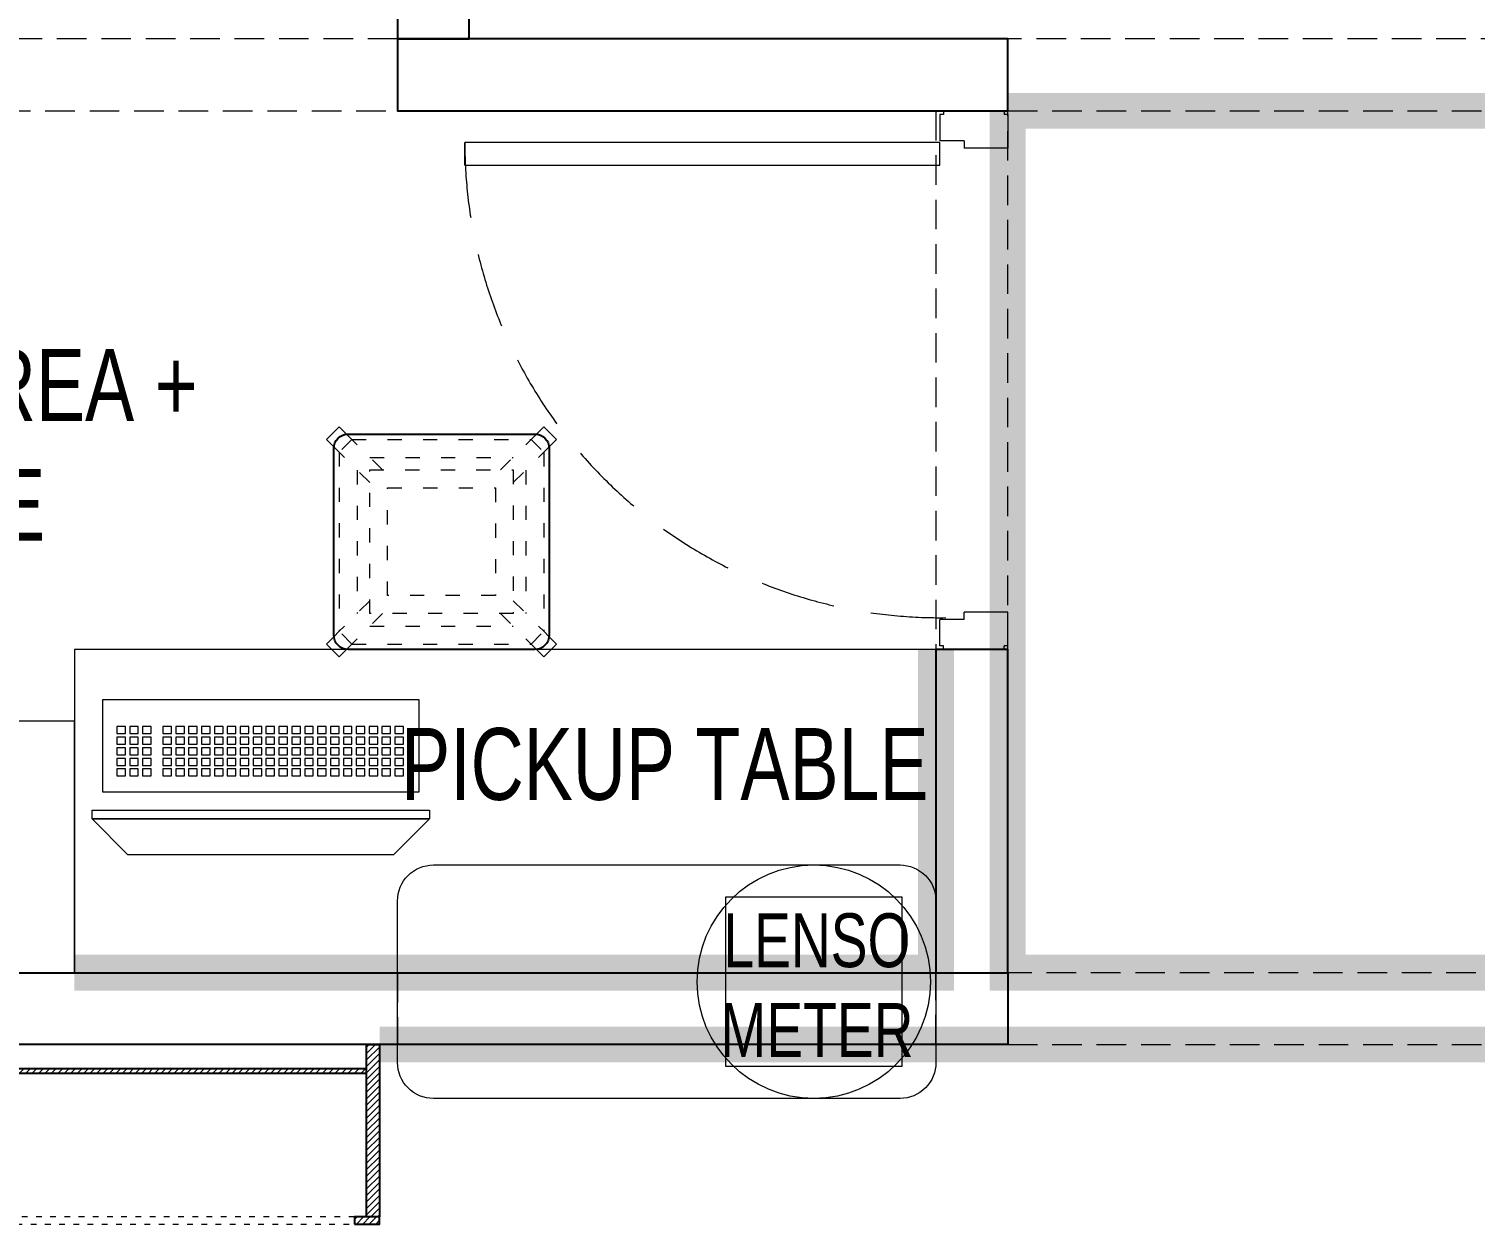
# Model space of a CAD drawing. Header units: feet. Extents: x 9123298 to 9130558, y -5938013 to -5926771.
# Drawn here: x 9125215 to 9127229, y -5930451 to -5928787 of the extents above; entities that cross this region are included whole.
import ezdxf

# ---------------------------------------------------------------- set-up
doc = ezdxf.new("R2010")
doc.units = ezdxf.units.FT
doc.header["$LTSCALE"] = 33
doc.header["$MEASUREMENT"] = 0
for name, pattern in [('a_p6_plan_L18$0$HIDDEN', [0.375, 0.25, -0.125]), ('ACAD_ISO03W100', [30, 12, -18]), ('HIDDEN2', [4.7625, 3.175, -1.5875])]:
    doc.linetypes.add(name, pattern=pattern)
for name, color, linetype, lineweight in [('Door', 2, 'Continuous', 13), ('HIDDEN LINE', 177, 'Continuous', 0), ('LENS-CURTAIN', 5, 'a_p6_plan_L18$0$HIDDEN', 9), ('LENS-DOOR', 34, 'Continuous', 20), ('LENS-PARTITION', 21, 'Continuous', 25), ('LENS-TEXT', 31, 'Continuous', 5), ('LK-EQPMT', 3, 'Continuous', 18), ('LK-FF&E WALL', 1, 'Continuous', 9), ('LK-FLUTTED FINISH', 20, 'Continuous', 30), ('LK-IT', 3, 'Continuous', 18), ('LK-TILES FINISH', 251, 'Continuous', 5), ('LN-ELEVATION-1', 81, 'Continuous', 25), ('LN-ELEVATION-2', 103, 'Continuous', 20), ('LN-ELEVATION-3', 125, 'Continuous', 18), ('LN-ELEVATION-4', 145, 'Continuous', 13), ('LN-ELEVATION-5', 167, 'Continuous', 5), ('LN-HATCH', 251, 'Continuous', 0)]:
    doc.layers.add(name, color=color, linetype=linetype, lineweight=lineweight)
doc.layers.add('LAMINATE FINISH', color=80, linetype='Continuous')
doc.styles.add('LK TXT', font='GILC____.TTF', dxfattribs={"height": 100})
pattern_1 = [(45, (3990327.2935, 1709214.6916), (-4.4901280605, 4.4901280605), [])]

# ---------------------------------------------------------------- blocks, each defined once
blk = doc.blocks.new('CLENS 600')
at = {"layer": 'LN-HATCH', "ltscale": 0.5}
h = blk.add_hatch(dxfattribs=at)
h.set_pattern_fill('ANSI31', color=256, scale=2)
h.set_pattern_definition(pattern_1)
h.paths.add_polyline_path([(-600, 0), (-582, 0), (-582, -240), (-600, -240)])
h = blk.add_hatch(dxfattribs=at)
h.set_pattern_fill('ANSI31', color=256, scale=2)
h.set_pattern_definition([(45, (3975657.573, 1709214.6916), (-4.490128061, 4.490128061), [])])
h.paths.add_polyline_path([(-18, 0), (0, 0), (0, -240), (-18, -240)])
h = blk.add_hatch(dxfattribs=at)
h.set_pattern_fill('ANSI31', color=256, scale=2)
h.set_pattern_definition([(45, (3990252.2935, 1709214.6916), (-4.4901280605, 4.4901280605), [])])
h.paths.add_polyline_path([(-582, -40), (-18, -40), (-18, -34), (-582, -34)])
h = blk.add_hatch(dxfattribs=at)
h.set_pattern_fill('ANSI31', color=256, scale=2)
h.set_pattern_definition(pattern_1)
h.paths.add_polyline_path([(-600, -250), (-565, -250), (-565, -240), (-600, -240)])
h = blk.add_hatch(dxfattribs=at)
h.set_pattern_fill('ANSI31', color=256, scale=2)
h.set_pattern_definition([(45, (3990177.2935, 1709214.6916), (-4.4901280605, 4.4901280605), [])])
h.paths.add_polyline_path([(-35, -250), (0, -250), (0, -240), (-35, -240)])
at = {"layer": 'HIDDEN LINE', "linetype": 'ACAD_ISO03W100', "ltscale": 0.02}
for p, q in [((-35, -240), (-565, -240)), ((-565, -250), (-35, -250))]:
    blk.add_line(p, q, dxfattribs=at)
at = {"layer": 'LN-ELEVATION-1', "ltscale": 0.5}
for points in [[(-600, 0), (-582, 0), (-582, -240), (-600, -240)], [(-18, 0), (0, 0), (0, -240), (-18, -240)], [(-582, -40), (-18, -40), (-18, -34), (-582, -34)], [(-600, -250), (-565, -250), (-565, -240), (-600, -240)], [(-35, -250), (0, -250), (0, -240), (-35, -240)]]:
    blk.add_lwpolyline(points, close=True, dxfattribs=at)
at = {"layer": 'LN-ELEVATION-4'}
blk.add_line((-18, 0), (-582, 0), dxfattribs=at)
blk = doc.blocks.new('CLENS 600 TYPE 6')
at = {"layer": 'LN-ELEVATION-1', "ltscale": 0.5}
blk.add_lwpolyline([(130, -225), (-130, -225, -0.414214), (-150, -205), (-150, 55, -0.414214), (-130, 75), (130, 75, -0.414214), (150, 55), (150, -205, -0.414214)], format="xyb", close=True, dxfattribs=at)
at = {"layer": 'LN-ELEVATION-3', "linetype": 'ACAD_ISO03W100', "ltscale": 0.05}
for p, q in [((-82.3, 25), (-124.7, 67.4)), ((124.7, 67.4), (-124.7, 67.4)), ((82.3, 25), (124.7, 67.4)), ((-100, 7.3), (-142.4, 49.7)), ((-142.4, -199.7), (-142.4, 49.7)), ((99.7, 42.4), (-99.7, 42.4)), ((100, 7.3), (142.4, 49.7)), ((142.4, -199.7), (142.4, 49.7)), ((-117.4, -174.7), (-117.4, 24.7)), ((117.4, -174.7), (117.4, 24.7)), ((-100, -157.3), (-142.4, -199.7)), ((100, -157.3), (142.4, -199.7)), ((-82.3, -175), (-124.7, -217.4)), ((82.3, -175), (124.7, -217.4)), ((99.7, -192.4), (-99.7, -192.4)), ((124.7, -217.4), (-124.7, -217.4))]:
    blk.add_line(p, q, dxfattribs=at)
for points in [[(-132.2, 74.9), (-124.7, 67.4), (-142.4, 49.7), (-149.9, 57.2)], [(132.2, 74.9), (124.7, 67.4), (142.4, 49.7), (149.9, 57.2)], [(-132.2, -224.9), (-124.7, -217.4), (-142.4, -199.7), (-149.9, -207.2)], [(132.2, -224.9), (124.7, -217.4), (142.4, -199.7), (149.9, -207.2)]]:
    blk.add_lwpolyline(points, dxfattribs=at)
for points in [[(100, -175), (-100, -175), (-100, 25), (100, 25)], [(75, -150), (-75, -150), (-75, 0), (75, 0)]]:
    blk.add_lwpolyline(points, close=True, dxfattribs=at)
at = {"layer": 'LN-ELEVATION-5', "ltscale": 0.5}
for points in [[(-149.9, 57.2), (-160.1, 67.4), (-142.4, 85.1), (-132.2, 74.9)], [(149.9, 57.2), (160.1, 67.4), (142.4, 85.1), (132.2, 74.9)], [(-149.9, -207.2), (-160.1, -217.4), (-142.4, -235.1), (-132.2, -224.9)], [(149.9, -207.2), (160.1, -217.4), (142.4, -235.1), (132.2, -224.9)]]:
    blk.add_lwpolyline(points, dxfattribs=at)
blk = doc.blocks.new('*U23')
at = {"layer": 'LK-EQPMT', "ltscale": 12}
blk.add_lwpolyline([(6, 4.9), (-6, 4.9), (-6, -4.9), (6, -4.9)], close=True, dxfattribs=at)
blk = doc.blocks.new('*U24')
at = {"color": 0, "linetype": 'ByBlock', "lineweight": -2}
for p in [(0, 0), (18, 0), (35.9, 0), (53.9, 0), (71.8, 0), (89.8, 0), (107.8, 0), (125.7, 0), (143.7, 0), (161.6, 0), (179.6, 0), (197.6, 0), (215.5, 0), (233.5, 0), (251.4, 0), (269.4, 0), (287.4, 0), (305.3, 0), (323.3, 0), (0, -14.7), (18, -14.7), (35.9, -14.7), (53.9, -14.7), (71.8, -14.7), (89.8, -14.7), (107.8, -14.7), (125.7, -14.7), (143.7, -14.7), (161.6, -14.7), (179.6, -14.7), (197.6, -14.7), (215.5, -14.7), (233.5, -14.7), (251.4, -14.7), (269.4, -14.7), (287.4, -14.7), (305.3, -14.7), (323.3, -14.7), (0, -29.5), (0, -44.2), (18, -29.5), (18, -44.2), (35.9, -29.5), (35.9, -44.2), (53.9, -29.5), (53.9, -44.2), (71.8, -29.5), (71.8, -44.2), (89.8, -29.5), (89.8, -44.2), (107.8, -29.5), (107.8, -44.2), (125.7, -29.5), (125.7, -44.2), (143.7, -29.5), (143.7, -44.2), (161.6, -29.5), (161.6, -44.2), (179.6, -29.5), (179.6, -44.2), (197.6, -29.5), (197.6, -44.2), (215.5, -29.5), (215.5, -44.2), (233.5, -29.5), (233.5, -44.2), (251.4, -29.5), (251.4, -44.2), (269.4, -29.5), (269.4, -44.2), (287.4, -29.5), (287.4, -44.2), (305.3, -29.5), (305.3, -44.2), (323.3, -29.5), (323.3, -44.2), (0, -59), (18, -59), (35.9, -59), (53.9, -59), (71.8, -59), (89.8, -59), (107.8, -59), (125.7, -59), (143.7, -59), (161.6, -59), (179.6, -59), (197.6, -59), (215.5, -59), (233.5, -59), (251.4, -59), (269.4, -59), (287.4, -59), (305.3, -59), (323.3, -59)]:
    blk.add_blockref('*U23', p, dxfattribs=at)
blk = doc.blocks.new('*U21')
at = {"layer": 'LK-EQPMT', "ltscale": 12}
blk.add_lwpolyline([(6, 4.9), (-6, 4.9), (-6, -4.9), (6, -4.9)], close=True, dxfattribs=at)
blk = doc.blocks.new('*U22')
at = {"color": 0, "linetype": 'ByBlock', "lineweight": -2}
for p in [(0, 0), (18, 0), (35.9, 0), (0, -14.7), (18, -14.7), (35.9, -14.7), (0, -29.5), (0, -44.2), (18, -29.5), (18, -44.2), (35.9, -29.5), (35.9, -44.2), (0, -59), (18, -59), (35.9, -59)]:
    blk.add_blockref('*U21', p, dxfattribs=at)
blk = doc.blocks.new('*U17')
at = {"ltscale": 12}
blk.add_lwpolyline([(8, 0), (8, 129.1), (448, 129.1), (448, 0)], close=True, dxfattribs=at)
for name, p in [('*U24', (35.2, 101.6)), ('*U22', (386.6, 101.6))]:
    blk.add_blockref(name, p)
blk = doc.blocks.new('Pickup table PC')
at = {"layer": 'LN-ELEVATION-2', "ltscale": 0.5}
for points in [[(470, 50), (0, 50), (0, 62), (470, 62)], [(420, 0), (50, 0), (0, 50), (470, 50)]]:
    blk.add_lwpolyline(points, close=True, dxfattribs=at)
blk = doc.blocks.new('*U43')
at = {"layer": 'LENS-DOOR'}
for p, q in [((548121.7, 1779235.3), (548121.7, 1778573.8)), ((548121.7, 1779235.3), (548153, 1779235.3)), ((548153, 1778573.8), (548153, 1779235.3)), ((547447.3, 1778568.6), (547452.5, 1778568.6)), ((547447.3, 1778484.1), (547447.3, 1778568.6)), ((547452.5, 1778573.8), (547488.9, 1778573.8)), ((547452.5, 1778568.6), (547452.5, 1778573.8)), ((547488.9, 1778539.9), (547488.9, 1778573.8)), ((548121.7, 1778573.8), (548153, 1778573.8)), ((548192.1, 1778573.8), (548155.6, 1778573.8)), ((548155.6, 1778539.9), (548155.6, 1778573.8)), ((548192.1, 1778568.6), (548192.1, 1778573.8)), ((548197.3, 1778568.6), (548192.1, 1778568.6)), ((548197.3, 1778484.1), (548197.3, 1778568.6)), ((547488.9, 1778539.9), (547499.3, 1778539.9)), ((547499.3, 1778478.9), (547499.3, 1778539.9)), ((548145.2, 1778478.9), (548145.2, 1778539.9)), ((548155.6, 1778539.9), (548145.2, 1778539.9)), ((547447.3, 1778484.1), (547452.5, 1778484.1)), ((547452.5, 1778478.9), (547452.5, 1778484.1)), ((547452.5, 1778478.9), (547499.3, 1778478.9)), ((548192.1, 1778478.9), (548145.2, 1778478.9)), ((548192.1, 1778478.9), (548192.1, 1778484.1)), ((548197.3, 1778484.1), (548192.1, 1778484.1))]:
    blk.add_line(p, q, dxfattribs=at)
at = {"layer": 'LENS-DOOR', "color": 7, "linetype": 'HIDDEN2'}
blk.add_ellipse((548153, 1778573.8), major_axis=(-661.5, 0), ratio=1, start_param=-1.570791, end_param=0.051209, dxfattribs=at)

msp = doc.modelspace()

# ---------------------------------------------------------------- linework, layer by layer
at = {"layer": 'LAMINATE FINISH', "color": 85, "linetype": 'ACAD_ISO03W100', "ltscale": 0.05, "const_width": 50}
msp.add_lwpolyline([(9126578.3, -5929651.3), (9126578.3, -5928901.3)], dxfattribs=at)
at = {"layer": 'LENS-CURTAIN', "ltscale": 5}
for points in [[(9125728.3, -5928801.3), (9124928.3, -5928801.3), (9124928.3, -5928901.3), (9125728.3, -5928901.3)], [(9127278.3, -5928801.3), (9126578.3, -5928801.3), (9126578.3, -5928901.3), (9127278.3, -5928901.3)], [(9126578.3, -5929651.3), (9126578.3, -5928901.3), (9126478.3, -5928901.3), (9126478.3, -5929651.3)], [(9126478.3, -5930101.3), (9125728.3, -5930101.3), (9125728.3, -5930201.3), (9126478.3, -5930201.3)], [(9127477.9, -5930101.3), (9126578.3, -5930101.3), (9126578.3, -5930201.3), (9127477.9, -5930201.3)]]:
    msp.add_lwpolyline(points, close=True, dxfattribs=at)
at = {"layer": 'LENS-PARTITION'}
for points in [[(9125728.3, -5928801.3), (9125828.3, -5928801.3), (9125828.3, -5928351.3), (9125728.3, -5928351.3)], [(9126578.3, -5928801.3), (9125728.3, -5928801.3), (9125728.3, -5928901.3), (9126578.3, -5928901.3)], [(9126478.3, -5930101.3), (9126578.3, -5930101.3), (9126578.3, -5929651.3), (9126478.3, -5929651.3)], [(9126578.3, -5930201.3), (9123523.3, -5930201.3), (9123523.3, -5930101.3), (9126578.3, -5930101.3)]]:
    msp.add_lwpolyline(points, close=True, dxfattribs=at)
at = {"layer": 'LK-EQPMT'}
msp.add_lwpolyline([(9126431.2, -5930231.3), (9126431.2, -5929996.3), (9126185.2, -5929996.3), (9126185.2, -5930231.3)], close=True, dxfattribs=at)
at = {"layer": 'LK-FF&E WALL'}
for points in [[(9125278.3, -5930101.3), (9126478.3, -5930101.3), (9126478.3, -5929651.3), (9125278.3, -5929651.3)], [(9124378.3, -5930101.3), (9125278.3, -5930101.3), (9125278.3, -5929751.3), (9124378.3, -5929751.3)]]:
    msp.add_lwpolyline(points, close=True, dxfattribs=at)
msp.add_lwpolyline([(9125728.3, -5930226.3), (9125728.3, -5930001.3, -0.414214), (9125778.3, -5929951.3), (9126428.3, -5929951.3, -0.414214), (9126478.3, -5930001.3), (9126478.3, -5930226.3, -0.414214), (9126428.3, -5930276.3), (9125778.3, -5930276.3, -0.414214)], format="xyb", close=True, dxfattribs=at)
msp.add_circle((9126308.2, -5930113.8), 162.5, dxfattribs=at)
at = {"layer": 'LK-FLUTTED FINISH', "linetype": 'ACAD_ISO03W100', "ltscale": 0.05, "const_width": 50}
msp.add_lwpolyline([(9129068.3, -5930201.3), (9125703.3, -5930201.3)], dxfattribs=at)
at = {"layer": 'LK-TILES FINISH', "color": 212, "linetype": 'ACAD_ISO03W100', "ltscale": 0.05, "const_width": 50}
for points in [[(9126578.3, -5928901.3), (9128828.3, -5928901.3), (9128828.3, -5930101.3), (9126578.3, -5930101.3), (9126578.3, -5929651.3)], [(9126478.3, -5929651.3), (9126478.3, -5930101.3), (9125278.3, -5930101.3)]]:
    msp.add_lwpolyline(points, dxfattribs=at)

# ---------------------------------------------------------------- block references
at = {"layer": 'Door', "rotation": 90.00000000000003}
msp.add_blockref('*U43', (10905057.3, -6477098.5), dxfattribs=at)
at = {"layer": 'LK-FF&E WALL', "rotation": 179.9999999999999}
msp.add_blockref('CLENS 600 TYPE 6', (9125789.6, -5929576.3), dxfattribs=at)
at = {"layer": 'LK-FF&E WALL'}
msp.add_blockref('CLENS 600', (9125703.3, -5930201.3), dxfattribs=at)
at = {"layer": 'LK-IT', "ltscale": 0.5, "rotation": 180}
msp.add_blockref('*U17', (9125765.9, -5929720.9), dxfattribs=at)
at = {"layer": 'LK-IT'}
msp.add_blockref('Pickup table PC', (9125302.9, -5929937.1), dxfattribs=at)

# ---------------------------------------------------------------- texts
at = {"layer": 'LENS-TEXT', "color": 0, "linetype": 'Continuous', "ltscale": 3, "attachment_point": 5, "style": 'LK TXT'}
for s, width, gutter_width, insert, char_height in [('PICKUP AREA + STORE', 783.964, 1, (9125061.1, -5929367.2), 100), ('PICKUP TABLE  ', 783.964, 1, (9126100.7, -5929811.4), 100), ('LENSO\\PMETER', 353.056, 0.5, (9126312.5, -5930118.6), 75)]:
    msp.add_mtext_dynamic_manual_height_columns(s, width=width, gutter_width=gutter_width, heights=[0], dxfattribs=dict(at, insert=insert, char_height=char_height))

doc.saveas('drawing.dxf')
